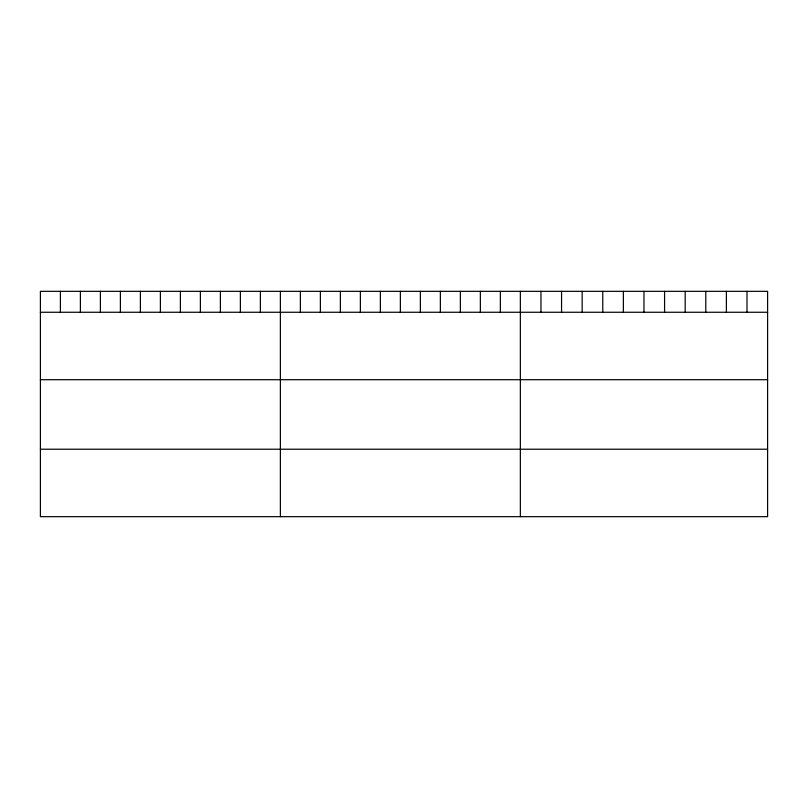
<?xml version="1.0" encoding="UTF-8"?>
<svg xmlns="http://www.w3.org/2000/svg" width="808" height="808" viewBox="0 0 808 808"><rect width="100%" height="100%" fill="white"/><g stroke="black" fill="none" stroke-linecap="round" stroke-linejoin="round"><path stroke-width="1.21" d="M767.6 312.262L767.6 516.676L40.4 516.676L40.4 291.324L767.6 291.324L767.6 312.262L40.4 312.262M40.4 379.709L767.6 379.709M40.4 449.218L767.6 449.218M746.996 291.324L746.996 312.262M726.392 291.324L726.392 312.262M705.788 291.324L705.788 312.262M685.184 291.324L685.184 312.262M664.58 291.324L664.58 312.262M643.976 291.324L643.976 312.262M623.372 291.324L623.372 312.262M602.768 291.324L602.768 312.262M582.164 291.324L582.164 312.262M561.56 291.324L561.56 312.262M540.956 291.324L540.956 312.262M520.352 291.324L520.352 516.676M500.354 291.324L500.354 312.262M480.356 291.324L480.356 312.262M460.358 291.324L460.358 312.262M440.36 291.324L440.36 312.262M420.362 291.324L420.362 312.262M400.364 291.324L400.364 312.262M380.366 291.324L380.366 312.262M360.368 291.324L360.368 312.262M340.37 291.324L340.37 312.262M320.372 291.324L320.372 312.262M300.374 291.324L300.374 312.262M280.376 291.324L280.376 516.676M260.378 291.324L260.378 312.262M240.38 291.324L240.38 312.262M220.382 291.324L220.382 312.262M200.384 291.324L200.384 312.262M180.386 291.324L180.386 312.262M160.388 291.324L160.388 312.262M140.39 291.324L140.39 312.262M120.392 291.324L120.392 312.262M100.394 291.324L100.394 312.262M80.396 291.324L80.396 312.262M60.398 291.324L60.398 312.262"/></g></svg>
